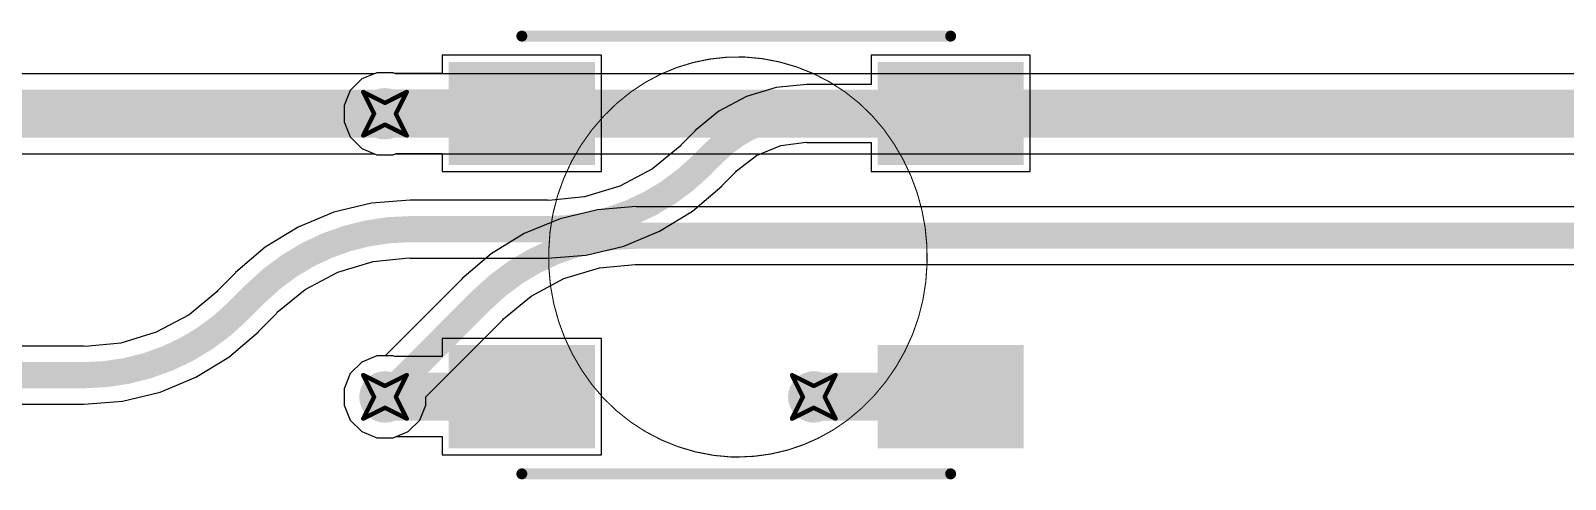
# Model space of a CAD drawing. Header units: inches. Extents: x -11 to 1110, y -7 to 455.
# Drawn here: x 614.61 to 632.5, y 279.41 to 284.63 of the extents above; entities that cross this region are included whole.
import ezdxf

# ---------------------------------------------------------------- set-up
doc = ezdxf.new("R2010")
doc.units = ezdxf.units.IN
for name, color, linetype in [('Bottom Layer', 5, 'Continuous'), ('Drill Drawing', 1, 'Continuous'), ('Mechanical 7', 56, 'Continuous'), ('Top Layer', 1, 'Continuous'), ('Top Overlay', 2, 'Continuous'), ('Top Paste', 8, 'Continuous'), ('Top Solder', 216, 'Continuous'), ('Via Holes', 16, 'Continuous')]:
    doc.layers.add(name, color=color, linetype=linetype)

msp = doc.modelspace()

# ---------------------------------------------------------------- hatches: boundary and pattern name
at = {"layer": 'Bottom Layer'}
h = msp.add_hatch(color=5, dxfattribs=at)
edge = h.paths.add_edge_path()
edge.add_arc((618.74, 283.666), 0.3, 0, 360)
h = msp.add_hatch(color=5, dxfattribs=at)
edge = h.paths.add_edge_path()
edge.add_arc((618.74, 280.366), 0.3, 0, 360)
h = msp.add_hatch(color=5, dxfattribs=at)
edge = h.paths.add_edge_path()
edge.add_arc((623.74, 280.366), 0.3, 0, 360)
at = {"layer": 'Top Layer'}
for points in [[(619.586, 284.17), (621.086, 284.17), (621.086, 283.17), (619.586, 283.17)], [(626.086, 283.17), (624.586, 283.17), (624.586, 284.17), (626.086, 284.17)], [(619.586, 280.87), (621.086, 280.87), (621.086, 279.87), (619.586, 279.87)], [(624.586, 280.87), (626.086, 280.87), (626.086, 279.87), (624.586, 279.87)]]:
    msp.add_hatch(color=1, dxfattribs=at).paths.add_polyline_path(points)
h = msp.add_hatch(color=1, dxfattribs=at)
edge = h.paths.add_edge_path()
edge.add_arc((618.74, 283.666), 0.3, 0, 360)
h = msp.add_hatch(color=1, dxfattribs=at)
edge = h.paths.add_edge_path()
edge.add_arc((618.74, 280.366), 0.3, 0, 360)
h = msp.add_hatch(color=1, dxfattribs=at)
edge = h.paths.add_edge_path()
edge.add_arc((623.74, 280.366), 0.3, 0, 360)
at = {"layer": 'Top Paste'}
for points in [[(619.586, 284.17), (621.086, 284.17), (621.086, 283.17), (619.586, 283.17)], [(626.086, 283.17), (624.586, 283.17), (624.586, 284.17), (626.086, 284.17)], [(619.586, 280.87), (621.086, 280.87), (621.086, 279.87), (619.586, 279.87)], [(624.586, 280.87), (626.086, 280.87), (626.086, 279.87), (624.586, 279.87)]]:
    msp.add_hatch(color=8, dxfattribs=at).paths.add_polyline_path(points)
at = {"layer": 'Top Solder'}
for points in [[(619.484, 284.271), (621.188, 284.271), (621.188, 283.068), (619.484, 283.068)], [(626.188, 283.068), (624.484, 283.068), (624.484, 284.271), (626.188, 284.271)], [(619.484, 280.971), (621.188, 280.971), (621.188, 279.768), (619.484, 279.768)], [(624.484, 280.971), (626.188, 280.971), (626.188, 279.768), (624.484, 279.768)]]:
    msp.add_hatch(color=216, dxfattribs=at).paths.add_polyline_path(points)
at = {"layer": 'Via Holes'}
h = msp.add_hatch(color=7, dxfattribs=at)
edge = h.paths.add_edge_path()
edge.add_arc((618.74, 283.666), 0.15, 0, 360)
h = msp.add_hatch(color=7, dxfattribs=at)
edge = h.paths.add_edge_path()
edge.add_arc((618.74, 280.366), 0.15, 0, 360)
h = msp.add_hatch(color=7, dxfattribs=at)
edge = h.paths.add_edge_path()
edge.add_arc((623.74, 280.366), 0.15, 0, 360)

# ---------------------------------------------------------------- linework, layer by layer
at = {"layer": 'Bottom Layer'}
for p, q in [((618.617, 284.133), (603.73, 284.133)), ((618.645, 284.144), (618.617, 284.133)), ((618.835, 284.144), (618.645, 284.144)), ((618.864, 284.133), (618.835, 284.144)), ((636.83, 284.133), (618.864, 284.133)), ((603.73, 283.2), (618.617, 283.2)), ((618.617, 283.2), (618.645, 283.189)), ((618.645, 283.189), (618.835, 283.189)), ((618.835, 283.189), (618.864, 283.2)), ((618.864, 283.2), (636.834, 283.2)), ((621.671, 282.584), (621.22, 282.548)), ((621.671, 282.581), (621.671, 282.584)), ((639.12, 282.581), (621.671, 282.581)), ((620.781, 282.443), (620.364, 282.27)), ((621.22, 282.548), (620.781, 282.443)), ((620.364, 282.27), (619.979, 282.034)), ((619.979, 282.034), (619.635, 281.741)), ((620.826, 281.744), (621.24, 281.87)), ((621.24, 281.87), (621.656, 281.911)), ((621.656, 281.911), (621.671, 281.908)), ((621.671, 281.908), (639.12, 281.908)), ((619.637, 281.739), (618.742, 280.844)), ((619.635, 281.741), (619.637, 281.739)), ((620.444, 281.54), (620.826, 281.744)), ((620.121, 281.275), (620.444, 281.54)), ((619.218, 280.368), (620.113, 281.263)), ((620.113, 281.263), (620.121, 281.275)), ((618.47, 280.772), (618.335, 280.637)), ((618.645, 280.844), (618.47, 280.772)), ((618.742, 280.844), (618.645, 280.844)), ((618.335, 280.637), (618.263, 280.461)), ((618.263, 280.461), (618.263, 280.271)), ((618.263, 280.271), (618.335, 280.096)), ((619.145, 280.096), (619.218, 280.271)), ((619.218, 280.271), (619.218, 280.368)), ((618.335, 280.096), (618.47, 279.961)), ((619.011, 279.961), (619.145, 280.096)), ((618.47, 279.961), (618.645, 279.889)), ((618.645, 279.889), (618.835, 279.889)), ((618.835, 279.889), (619.011, 279.961))]:
    msp.add_line(p, q, dxfattribs=at)
for points in [[(603.73, 283.666, 0.559, 0.559, 0), (618.74, 283.666, 0.559, 0.559, 0)], [(618.74, 283.666, 0.559, 0.559, 0), (636.955, 283.666, 0.559, 0.559, 0)], [(619.875, 281.501, 0.305, 0.305, -0.198912), (621.671, 282.245, 0.305, 0.305, 0)], [(621.671, 282.245, 0.305, 0.305, 0), (639.12, 282.245, 0.305, 0.305, 0)], [(618.74, 280.366, 0.305, 0.305, 0), (619.875, 281.501, 0.305, 0.305, 0)]]:
    msp.add_lwpolyline(points, format="xyseb", dxfattribs=at)
for points in [[(618.601, 283.666, 0.279, 0.279, 1), (618.88, 283.666, 0.279, 0.279, 1)], [(618.601, 283.666, 0.279, 0.279, 1), (618.88, 283.666, 0.279, 0.279, 1)], [(621.595, 282.245, 0.152, 0.152, 1), (621.747, 282.245, 0.152, 0.152, 1)], [(621.595, 282.245, 0.152, 0.152, 1), (621.747, 282.245, 0.152, 0.152, 1)], [(619.799, 281.501, 0.152, 0.152, 1), (619.951, 281.501, 0.152, 0.152, 1)], [(619.799, 281.501, 0.152, 0.152, 1), (619.951, 281.501, 0.152, 0.152, 1)], [(618.664, 280.366, 0.152, 0.152, 1), (618.817, 280.366, 0.152, 0.152, 1)]]:
    msp.add_lwpolyline(points, format="xyseb", close=True, dxfattribs=at)
at = {"layer": 'Drill Drawing'}
for points in [[(618.486, 283.92, 0.0508, 0.0508, 0), (618.74, 283.793, 0.0508, 0.0508, 0)], [(618.486, 283.92, 0.0508, 0.0508, 0), (618.613, 283.666, 0.0508, 0.0508, 0)], [(618.74, 283.793, 0.0508, 0.0508, 0), (618.994, 283.92, 0.0508, 0.0508, 0)], [(618.867, 283.666, 0.0508, 0.0508, 0), (618.994, 283.92, 0.0508, 0.0508, 0)], [(618.486, 283.412, 0.0508, 0.0508, 0), (618.613, 283.666, 0.0508, 0.0508, 0)], [(618.867, 283.666, 0.0508, 0.0508, 0), (618.994, 283.412, 0.0508, 0.0508, 0)], [(618.486, 283.412, 0.0508, 0.0508, 0), (618.74, 283.539, 0.0508, 0.0508, 0)], [(618.74, 283.539, 0.0508, 0.0508, 0), (618.994, 283.412, 0.0508, 0.0508, 0)], [(618.486, 280.62, 0.0508, 0.0508, 0), (618.74, 280.493, 0.0508, 0.0508, 0)], [(618.486, 280.62, 0.0508, 0.0508, 0), (618.613, 280.366, 0.0508, 0.0508, 0)], [(618.74, 280.493, 0.0508, 0.0508, 0), (618.994, 280.62, 0.0508, 0.0508, 0)], [(618.867, 280.366, 0.0508, 0.0508, 0), (618.994, 280.62, 0.0508, 0.0508, 0)], [(623.486, 280.62, 0.0508, 0.0508, 0), (623.74, 280.493, 0.0508, 0.0508, 0)], [(623.486, 280.62, 0.0508, 0.0508, 0), (623.613, 280.366, 0.0508, 0.0508, 0)], [(623.74, 280.493, 0.0508, 0.0508, 0), (623.994, 280.62, 0.0508, 0.0508, 0)], [(623.867, 280.366, 0.0508, 0.0508, 0), (623.994, 280.62, 0.0508, 0.0508, 0)], [(618.486, 280.112, 0.0508, 0.0508, 0), (618.613, 280.366, 0.0508, 0.0508, 0)], [(618.486, 280.112, 0.0508, 0.0508, 0), (618.74, 280.239, 0.0508, 0.0508, 0)], [(618.74, 280.239, 0.0508, 0.0508, 0), (618.994, 280.112, 0.0508, 0.0508, 0)], [(618.867, 280.366, 0.0508, 0.0508, 0), (618.994, 280.112, 0.0508, 0.0508, 0)], [(623.486, 280.112, 0.0508, 0.0508, 0), (623.613, 280.366, 0.0508, 0.0508, 0)], [(623.486, 280.112, 0.0508, 0.0508, 0), (623.74, 280.239, 0.0508, 0.0508, 0)], [(623.74, 280.239, 0.0508, 0.0508, 0), (623.994, 280.112, 0.0508, 0.0508, 0)], [(623.867, 280.366, 0.0508, 0.0508, 0), (623.994, 280.112, 0.0508, 0.0508, 0)]]:
    msp.add_lwpolyline(points, format="xyseb", dxfattribs=at)
for points in [[(618.474, 283.92, 0.0254, 0.0254, 1), (618.499, 283.92, 0.0254, 0.0254, 1)], [(618.474, 283.92, 0.0254, 0.0254, 1), (618.499, 283.92, 0.0254, 0.0254, 1)], [(618.728, 283.793, 0.0254, 0.0254, 1), (618.753, 283.793, 0.0254, 0.0254, 1)], [(618.728, 283.793, 0.0254, 0.0254, 1), (618.753, 283.793, 0.0254, 0.0254, 1)], [(618.982, 283.92, 0.0254, 0.0254, 1), (619.007, 283.92, 0.0254, 0.0254, 1)], [(618.982, 283.92, 0.0254, 0.0254, 1), (619.007, 283.92, 0.0254, 0.0254, 1)], [(618.601, 283.666, 0.0254, 0.0254, 1), (618.626, 283.666, 0.0254, 0.0254, 1)], [(618.601, 283.666, 0.0254, 0.0254, 1), (618.626, 283.666, 0.0254, 0.0254, 1)], [(618.855, 283.666, 0.0254, 0.0254, 1), (618.88, 283.666, 0.0254, 0.0254, 1)], [(618.855, 283.666, 0.0254, 0.0254, 1), (618.88, 283.666, 0.0254, 0.0254, 1)], [(618.728, 283.539, 0.0254, 0.0254, 1), (618.753, 283.539, 0.0254, 0.0254, 1)], [(618.728, 283.539, 0.0254, 0.0254, 1), (618.753, 283.539, 0.0254, 0.0254, 1)], [(618.474, 283.412, 0.0254, 0.0254, 1), (618.499, 283.412, 0.0254, 0.0254, 1)], [(618.474, 283.412, 0.0254, 0.0254, 1), (618.499, 283.412, 0.0254, 0.0254, 1)], [(618.982, 283.412, 0.0254, 0.0254, 1), (619.007, 283.412, 0.0254, 0.0254, 1)], [(618.982, 283.412, 0.0254, 0.0254, 1), (619.007, 283.412, 0.0254, 0.0254, 1)], [(618.474, 280.62, 0.0254, 0.0254, 1), (618.499, 280.62, 0.0254, 0.0254, 1)], [(618.474, 280.62, 0.0254, 0.0254, 1), (618.499, 280.62, 0.0254, 0.0254, 1)], [(618.982, 280.62, 0.0254, 0.0254, 1), (619.007, 280.62, 0.0254, 0.0254, 1)], [(618.982, 280.62, 0.0254, 0.0254, 1), (619.007, 280.62, 0.0254, 0.0254, 1)], [(623.474, 280.62, 0.0254, 0.0254, 1), (623.499, 280.62, 0.0254, 0.0254, 1)], [(623.474, 280.62, 0.0254, 0.0254, 1), (623.499, 280.62, 0.0254, 0.0254, 1)], [(623.982, 280.62, 0.0254, 0.0254, 1), (624.007, 280.62, 0.0254, 0.0254, 1)], [(623.982, 280.62, 0.0254, 0.0254, 1), (624.007, 280.62, 0.0254, 0.0254, 1)], [(618.728, 280.493, 0.0254, 0.0254, 1), (618.753, 280.493, 0.0254, 0.0254, 1)], [(618.728, 280.493, 0.0254, 0.0254, 1), (618.753, 280.493, 0.0254, 0.0254, 1)], [(623.728, 280.493, 0.0254, 0.0254, 1), (623.753, 280.493, 0.0254, 0.0254, 1)], [(623.728, 280.493, 0.0254, 0.0254, 1), (623.753, 280.493, 0.0254, 0.0254, 1)], [(618.601, 280.366, 0.0254, 0.0254, 1), (618.626, 280.366, 0.0254, 0.0254, 1)], [(618.601, 280.366, 0.0254, 0.0254, 1), (618.626, 280.366, 0.0254, 0.0254, 1)], [(618.728, 280.239, 0.0254, 0.0254, 1), (618.753, 280.239, 0.0254, 0.0254, 1)], [(618.728, 280.239, 0.0254, 0.0254, 1), (618.753, 280.239, 0.0254, 0.0254, 1)], [(618.855, 280.366, 0.0254, 0.0254, 1), (618.88, 280.366, 0.0254, 0.0254, 1)], [(618.855, 280.366, 0.0254, 0.0254, 1), (618.88, 280.366, 0.0254, 0.0254, 1)], [(623.601, 280.366, 0.0254, 0.0254, 1), (623.626, 280.366, 0.0254, 0.0254, 1)], [(623.601, 280.366, 0.0254, 0.0254, 1), (623.626, 280.366, 0.0254, 0.0254, 1)], [(623.728, 280.239, 0.0254, 0.0254, 1), (623.753, 280.239, 0.0254, 0.0254, 1)], [(623.728, 280.239, 0.0254, 0.0254, 1), (623.753, 280.239, 0.0254, 0.0254, 1)], [(623.855, 280.366, 0.0254, 0.0254, 1), (623.88, 280.366, 0.0254, 0.0254, 1)], [(623.855, 280.366, 0.0254, 0.0254, 1), (623.88, 280.366, 0.0254, 0.0254, 1)], [(618.474, 280.112, 0.0254, 0.0254, 1), (618.499, 280.112, 0.0254, 0.0254, 1)], [(618.474, 280.112, 0.0254, 0.0254, 1), (618.499, 280.112, 0.0254, 0.0254, 1)], [(618.982, 280.112, 0.0254, 0.0254, 1), (619.007, 280.112, 0.0254, 0.0254, 1)], [(618.982, 280.112, 0.0254, 0.0254, 1), (619.007, 280.112, 0.0254, 0.0254, 1)], [(623.474, 280.112, 0.0254, 0.0254, 1), (623.499, 280.112, 0.0254, 0.0254, 1)], [(623.474, 280.112, 0.0254, 0.0254, 1), (623.499, 280.112, 0.0254, 0.0254, 1)], [(623.982, 280.112, 0.0254, 0.0254, 1), (624.007, 280.112, 0.0254, 0.0254, 1)], [(623.982, 280.112, 0.0254, 0.0254, 1), (624.007, 280.112, 0.0254, 0.0254, 1)]]:
    msp.add_lwpolyline(points, format="xyseb", close=True, dxfattribs=at)
at = {"layer": 'Mechanical 7'}
for points in [[(621.611, 283.923, 0.0127, 0.0127, -0.167602), (622.929, 284.328, 0.0127, 0.0127, 0)], [(622.929, 284.328, 0.0127, 0.0127, -0.245895), (624.678, 283.311, 0.0127, 0.0127, 0)], [(620.65, 282.073, 0.0127, 0.0127, -0.232394), (621.611, 283.923, 0.0127, 0.0127, 0)], [(624.678, 283.311, 0.0127, 0.0127, -0.152567), (625.061, 281.92, 0.0127, 0.0127, 0)], [(621.032, 280.682, 0.0127, 0.0127, -0.153209), (620.65, 282.073, 0.0127, 0.0127, 0)], [(625.061, 281.92, 0.0127, 0.0127, -0.227598), (624.133, 280.095, 0.0127, 0.0127, 0)], [(622.782, 279.665, 0.0127, 0.0127, -0.245731), (621.032, 280.682, 0.0127, 0.0127, 0)], [(624.133, 280.095, 0.0127, 0.0127, -0.163258), (622.856, 279.665, 0.0127, 0.0127, 0)], [(622.782, 279.665, 0.0127, 0.0127, 0), (622.856, 279.665, 0.0127, 0.0127, 0)]]:
    msp.add_lwpolyline(points, format="xyseb", dxfattribs=at)
for points in [[(622.926, 284.328, 0.00635, 0.00635, 1), (622.932, 284.328, 0.00635, 0.00635, 1)], [(622.926, 284.328, 0.00635, 0.00635, 1), (622.932, 284.328, 0.00635, 0.00635, 1)], [(621.608, 283.923, 0.00635, 0.00635, 1), (621.614, 283.923, 0.00635, 0.00635, 1)], [(621.608, 283.923, 0.00635, 0.00635, 1), (621.614, 283.923, 0.00635, 0.00635, 1)], [(624.675, 283.311, 0.00635, 0.00635, 1), (624.682, 283.311, 0.00635, 0.00635, 1)], [(624.675, 283.311, 0.00635, 0.00635, 1), (624.682, 283.311, 0.00635, 0.00635, 1)], [(620.647, 282.073, 0.00635, 0.00635, 1), (620.653, 282.073, 0.00635, 0.00635, 1)], [(620.647, 282.073, 0.00635, 0.00635, 1), (620.653, 282.073, 0.00635, 0.00635, 1)], [(625.058, 281.92, 0.00635, 0.00635, 1), (625.064, 281.92, 0.00635, 0.00635, 1)], [(625.058, 281.92, 0.00635, 0.00635, 1), (625.064, 281.92, 0.00635, 0.00635, 1)], [(621.029, 280.682, 0.00635, 0.00635, 1), (621.035, 280.682, 0.00635, 0.00635, 1)], [(621.029, 280.682, 0.00635, 0.00635, 1), (621.035, 280.682, 0.00635, 0.00635, 1)], [(624.13, 280.095, 0.00635, 0.00635, 1), (624.136, 280.095, 0.00635, 0.00635, 1)], [(624.13, 280.095, 0.00635, 0.00635, 1), (624.136, 280.095, 0.00635, 0.00635, 1)], [(622.779, 279.665, 0.00635, 0.00635, 1), (622.785, 279.665, 0.00635, 0.00635, 1)], [(622.779, 279.665, 0.00635, 0.00635, 1), (622.785, 279.665, 0.00635, 0.00635, 1)], [(622.853, 279.665, 0.00635, 0.00635, 1), (622.859, 279.665, 0.00635, 0.00635, 1)], [(622.853, 279.665, 0.00635, 0.00635, 1), (622.859, 279.665, 0.00635, 0.00635, 1)]]:
    msp.add_lwpolyline(points, format="xyseb", close=True, dxfattribs=at)
at = {"layer": 'Top Layer'}
for p, q in [((621.264, 284.348), (619.408, 284.348)), ((619.408, 284.348), (619.408, 284.136)), ((621.264, 282.992), (621.264, 284.348)), ((626.264, 284.348), (624.408, 284.348)), ((624.408, 284.348), (624.408, 284.007)), ((626.264, 282.992), (626.264, 284.348)), ((618.47, 284.072), (618.335, 283.937)), ((618.645, 284.144), (618.47, 284.072)), ((618.835, 284.144), (618.645, 284.144)), ((618.855, 284.136), (618.835, 284.144)), ((619.408, 284.136), (618.855, 284.136)), ((623.661, 284.009), (623.301, 283.973)), ((623.661, 284.007), (623.661, 284.009)), ((624.408, 284.007), (623.661, 284.007)), ((618.335, 283.937), (618.263, 283.761)), ((622.954, 283.868), (622.634, 283.697)), ((623.301, 283.973), (622.954, 283.868)), ((618.263, 283.761), (618.263, 283.571)), ((622.634, 283.697), (622.353, 283.467)), ((618.263, 283.571), (618.335, 283.396)), ((622.355, 283.465), (622.193, 283.303)), ((622.353, 283.467), (622.355, 283.465)), ((618.335, 283.396), (618.47, 283.261)), ((622.184, 283.29), (621.861, 283.025)), ((622.193, 283.303), (622.184, 283.29)), ((623.072, 283.179), (623.357, 283.297)), ((623.357, 283.297), (623.65, 283.335)), ((623.65, 283.335), (623.661, 283.333)), ((623.661, 283.333), (624.408, 283.333)), ((624.408, 283.333), (624.408, 282.992)), ((618.47, 283.261), (618.645, 283.189)), ((618.645, 283.189), (618.835, 283.189)), ((618.835, 283.189), (618.872, 283.204)), ((618.872, 283.204), (619.408, 283.204)), ((619.408, 283.204), (619.408, 282.992)), ((622.838, 282.999), (623.072, 283.179)), ((619.408, 282.992), (621.264, 282.992)), ((621.861, 283.025), (621.48, 282.821)), ((622.669, 282.827), (622.831, 282.989)), ((622.831, 282.989), (622.838, 282.999)), ((624.408, 282.992), (626.264, 282.992)), ((621.48, 282.821), (621.065, 282.696)), ((622.327, 282.532), (622.671, 282.825)), ((622.671, 282.825), (622.669, 282.827)), ((618.584, 282.625), (618.144, 282.519)), ((619.034, 282.66), (618.584, 282.625)), ((619.034, 282.658), (619.034, 282.66)), ((620.635, 282.658), (619.034, 282.658)), ((620.649, 282.655), (620.635, 282.658)), ((621.065, 282.696), (620.649, 282.655)), ((618.144, 282.519), (617.727, 282.346)), ((621.942, 282.296), (622.327, 282.532)), ((617.727, 282.346), (617.342, 282.11)), ((621.524, 282.123), (621.942, 282.296)), ((617.342, 282.11), (616.998, 281.817)), ((620.635, 281.982), (621.085, 282.017)), ((621.085, 282.017), (621.524, 282.123)), ((618.189, 281.821), (618.603, 281.946)), ((618.603, 281.946), (619.019, 281.987)), ((619.019, 281.987), (619.034, 281.984)), ((619.034, 281.984), (620.635, 281.984)), ((620.635, 281.984), (620.635, 281.982)), ((617, 281.815), (616.786, 281.601)), ((616.998, 281.817), (617, 281.815)), ((617.808, 281.617), (618.189, 281.821)), ((616.778, 281.589), (616.455, 281.324)), ((616.786, 281.601), (616.778, 281.589)), ((617.484, 281.352), (617.808, 281.617)), ((616.455, 281.324), (616.073, 281.12)), ((617.262, 281.125), (617.476, 281.339)), ((617.476, 281.339), (617.484, 281.352)), ((616.92, 280.83), (617.264, 281.123)), ((617.264, 281.123), (617.262, 281.125)), ((615.228, 280.956), (609.001, 280.956)), ((615.243, 280.953), (615.228, 280.956)), ((615.659, 280.994), (615.243, 280.953)), ((616.073, 281.12), (615.659, 280.994)), ((621.264, 281.048), (619.408, 281.048)), ((619.408, 281.048), (619.408, 280.836)), ((621.264, 279.692), (621.264, 281.048)), ((616.535, 280.594), (616.92, 280.83)), ((618.47, 280.772), (618.335, 280.637)), ((618.645, 280.844), (618.47, 280.772)), ((618.835, 280.844), (618.645, 280.844)), ((618.855, 280.836), (618.835, 280.844)), ((619.408, 280.836), (618.855, 280.836)), ((616.118, 280.421), (616.535, 280.594)), ((618.335, 280.637), (618.263, 280.461)), ((615.678, 280.316), (616.118, 280.421)), ((618.263, 280.461), (618.263, 280.271)), ((607.477, 280.283), (615.228, 280.283)), ((615.228, 280.28), (615.678, 280.316)), ((615.228, 280.283), (615.228, 280.28)), ((618.263, 280.271), (618.335, 280.096)), ((618.335, 280.096), (618.47, 279.961)), ((618.47, 279.961), (618.645, 279.889)), ((618.645, 279.889), (618.835, 279.889)), ((618.835, 279.889), (618.872, 279.904)), ((618.872, 279.904), (619.408, 279.904)), ((619.408, 279.904), (619.408, 279.692)), ((619.408, 279.692), (621.264, 279.692))]:
    msp.add_line(p, q, dxfattribs=at)
for points in [[(618.74, 283.67, 0.559, 0.559, 0), (620.336, 283.67, 0.559, 0.559, 0)], [(622.593, 283.227, 0.305, 0.305, -0.198912), (623.661, 283.67, 0.305, 0.305, 0)], [(623.661, 283.67, 0.305, 0.305, 0), (625.336, 283.67, 0.305, 0.305, 0)], [(622.431, 283.065, 0.305, 0.305, 0), (622.593, 283.227, 0.305, 0.305, 0)], [(622.431, 283.065, 0.305, 0.305, -0.198912), (620.635, 282.321, 0.305, 0.305, 0)], [(617.238, 281.577, 0.305, 0.305, -0.198912), (619.034, 282.321, 0.305, 0.305, 0)], [(619.034, 282.321, 0.305, 0.305, 0), (620.635, 282.321, 0.305, 0.305, 0)], [(617.024, 281.363, 0.305, 0.305, 0), (617.238, 281.577, 0.305, 0.305, 0)], [(617.024, 281.363, 0.305, 0.305, -0.198912), (615.228, 280.619, 0.305, 0.305, 0)], [(607.477, 280.619, 0.305, 0.305, 0), (615.228, 280.619, 0.305, 0.305, 0)], [(618.74, 280.37, 0.559, 0.559, 0), (620.336, 280.37, 0.559, 0.559, 0)], [(623.74, 280.37, 0.559, 0.559, 0), (625.336, 280.37, 0.559, 0.559, 0)]]:
    msp.add_lwpolyline(points, format="xyseb", dxfattribs=at)
for points in [[(618.601, 283.67, 0.279, 0.279, 1), (618.88, 283.67, 0.279, 0.279, 1)], [(620.196, 283.67, 0.279, 0.279, 1), (620.476, 283.67, 0.279, 0.279, 1)], [(623.585, 283.67, 0.152, 0.152, 1), (623.738, 283.67, 0.152, 0.152, 1)], [(623.585, 283.67, 0.152, 0.152, 1), (623.738, 283.67, 0.152, 0.152, 1)], [(625.26, 283.67, 0.152, 0.152, 1), (625.412, 283.67, 0.152, 0.152, 1)], [(622.517, 283.227, 0.152, 0.152, 1), (622.669, 283.227, 0.152, 0.152, 1)], [(622.517, 283.227, 0.152, 0.152, 1), (622.669, 283.227, 0.152, 0.152, 1)], [(622.355, 283.065, 0.152, 0.152, 1), (622.507, 283.065, 0.152, 0.152, 1)], [(622.355, 283.065, 0.152, 0.152, 1), (622.507, 283.065, 0.152, 0.152, 1)], [(618.958, 282.321, 0.152, 0.152, 1), (619.11, 282.321, 0.152, 0.152, 1)], [(618.958, 282.321, 0.152, 0.152, 1), (619.11, 282.321, 0.152, 0.152, 1)], [(620.558, 282.321, 0.152, 0.152, 1), (620.711, 282.321, 0.152, 0.152, 1)], [(620.558, 282.321, 0.152, 0.152, 1), (620.711, 282.321, 0.152, 0.152, 1)], [(617.162, 281.577, 0.152, 0.152, 1), (617.314, 281.577, 0.152, 0.152, 1)], [(617.162, 281.577, 0.152, 0.152, 1), (617.314, 281.577, 0.152, 0.152, 1)], [(616.948, 281.363, 0.152, 0.152, 1), (617.1, 281.363, 0.152, 0.152, 1)], [(616.948, 281.363, 0.152, 0.152, 1), (617.1, 281.363, 0.152, 0.152, 1)], [(615.152, 280.619, 0.152, 0.152, 1), (615.304, 280.619, 0.152, 0.152, 1)], [(615.152, 280.619, 0.152, 0.152, 1), (615.304, 280.619, 0.152, 0.152, 1)], [(618.601, 280.37, 0.279, 0.279, 1), (618.88, 280.37, 0.279, 0.279, 1)], [(620.196, 280.37, 0.279, 0.279, 1), (620.476, 280.37, 0.279, 0.279, 1)], [(623.601, 280.37, 0.279, 0.279, 1), (623.88, 280.37, 0.279, 0.279, 1)], [(625.196, 280.37, 0.279, 0.279, 1), (625.476, 280.37, 0.279, 0.279, 1)]]:
    msp.add_lwpolyline(points, format="xyseb", close=True, dxfattribs=at)
at = {"layer": 'Top Overlay'}
for points in [[(620.336, 284.571, 0.127, 0.127, 0), (625.336, 284.571, 0.127, 0.127, 0)], [(619.28, 283.823, 0.254, 0.254, 0), (619.407, 283.696, 0.254, 0.254, 0)], [(619.28, 283.569, 0.254, 0.254, 0), (619.28, 283.823, 0.254, 0.254, 0)], [(619.28, 283.569, 0.254, 0.254, 0), (619.407, 283.696, 0.254, 0.254, 0)], [(620.336, 279.469, 0.127, 0.127, 0), (625.336, 279.469, 0.127, 0.127, 0)]]:
    msp.add_lwpolyline(points, format="xyseb", dxfattribs=at)
for points in [[(620.304, 284.571, 0.0635, 0.0635, 1), (620.368, 284.571, 0.0635, 0.0635, 1)], [(625.304, 284.571, 0.0635, 0.0635, 1), (625.368, 284.571, 0.0635, 0.0635, 1)], [(619.217, 283.823, 0.127, 0.127, 1), (619.344, 283.823, 0.127, 0.127, 1)], [(619.217, 283.823, 0.127, 0.127, 1), (619.344, 283.823, 0.127, 0.127, 1)], [(619.344, 283.696, 0.127, 0.127, 1), (619.471, 283.696, 0.127, 0.127, 1)], [(619.344, 283.696, 0.127, 0.127, 1), (619.471, 283.696, 0.127, 0.127, 1)], [(619.217, 283.569, 0.127, 0.127, 1), (619.344, 283.569, 0.127, 0.127, 1)], [(619.217, 283.569, 0.127, 0.127, 1), (619.344, 283.569, 0.127, 0.127, 1)], [(620.304, 279.469, 0.0635, 0.0635, 1), (620.368, 279.469, 0.0635, 0.0635, 1)], [(625.304, 279.469, 0.0635, 0.0635, 1), (625.368, 279.469, 0.0635, 0.0635, 1)]]:
    msp.add_lwpolyline(points, format="xyseb", close=True, dxfattribs=at)

doc.saveas('drawing.dxf')
